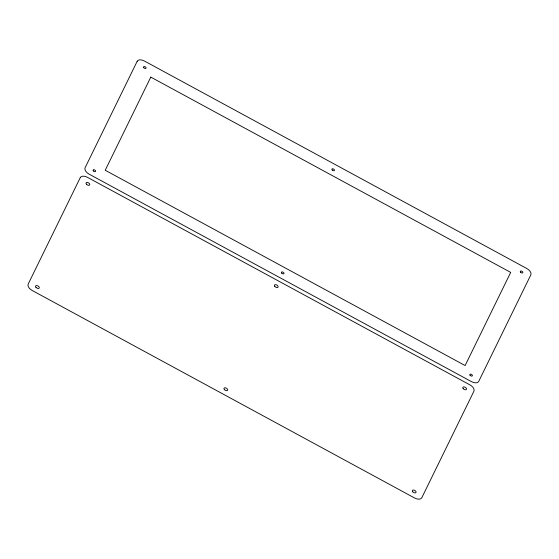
<?xml version="1.0" encoding="UTF-8"?>
<svg xmlns="http://www.w3.org/2000/svg" width="559" height="559" viewBox="0 0 559 559"><rect width="100%" height="100%" fill="white"/><g stroke="black" fill="none" stroke-linecap="round" stroke-linejoin="round"><path stroke-width="0.84" d="M80.265 177.636L28.181 284.098A6.401 3.696 29.7 0 0 32.177 290.477L414.568 497.978A6.401 3.696 29.7 0 0 421.821 497.706L473.899 391.244A6.401 3.696 29.7 0 0 469.909 384.865L87.518 177.364A6.401 3.696 29.7 0 0 80.265 177.636M137.179 61.294L85.101 167.756A6.401 3.696 29.7 0 0 89.091 174.135L471.482 381.636A6.401 3.696 29.7 0 0 478.735 381.364L530.819 274.902A6.401 3.696 29.7 0 0 526.823 268.523L144.432 61.022A6.401 3.696 29.7 0 0 137.179 61.294M150.797 77.107L105.225 170.257L465.123 365.551L510.695 272.401L150.797 77.107M224.376 389.574A2.047 1.181 29.7 0 0 227.569 390.287A2.047 1.181 29.7 0 0 225.494 387.855A2.047 1.181 29.7 0 0 224.376 389.574M274.832 286.439A2.047 1.181 29.7 0 0 278.026 287.151A2.047 1.181 29.7 0 0 275.95 284.72A2.047 1.181 29.7 0 0 274.832 286.439M35.986 287.347A2.047 1.181 29.7 0 0 39.186 288.067A2.047 1.181 29.7 0 0 37.111 285.628A2.047 1.181 29.7 0 0 35.986 287.347M86.442 184.211A2.047 1.181 29.7 0 0 89.643 184.931A2.047 1.181 29.7 0 0 87.567 182.493A2.047 1.181 29.7 0 0 86.442 184.211M412.759 491.801A2.047 1.181 29.7 0 0 415.952 492.514A2.047 1.181 29.7 0 0 413.877 490.082A2.047 1.181 29.7 0 0 412.759 491.801M463.215 388.666A2.047 1.181 29.7 0 0 466.409 389.378A2.047 1.181 29.7 0 0 464.333 386.947A2.047 1.181 29.7 0 0 463.215 388.666M143.81 67.765A1.411 0.811 29.7 0 0 146.011 68.261A1.411 0.811 29.7 0 0 144.585 66.584A1.411 0.811 29.7 0 0 143.81 67.765M93.36 170.9A1.411 0.811 29.7 0 0 95.554 171.396A1.411 0.811 29.7 0 0 94.129 169.719A1.411 0.811 29.7 0 0 93.36 170.9M520.583 272.219A1.411 0.811 29.7 0 0 522.777 272.708A1.411 0.811 29.7 0 0 521.351 271.038A1.411 0.811 29.7 0 0 520.583 272.219M470.126 375.355A1.411 0.811 29.7 0 0 472.32 375.844A1.411 0.811 29.7 0 0 470.895 374.167A1.411 0.811 29.7 0 0 470.126 375.355M332.2 169.992A1.411 0.811 29.7 0 0 334.394 170.481A1.411 0.811 29.7 0 0 332.968 168.811A1.411 0.811 29.7 0 0 332.2 169.992M281.743 273.127A1.411 0.811 29.7 0 0 283.937 273.617A1.411 0.811 29.7 0 0 282.512 271.947A1.411 0.811 29.7 0 0 281.743 273.127"/></g></svg>
